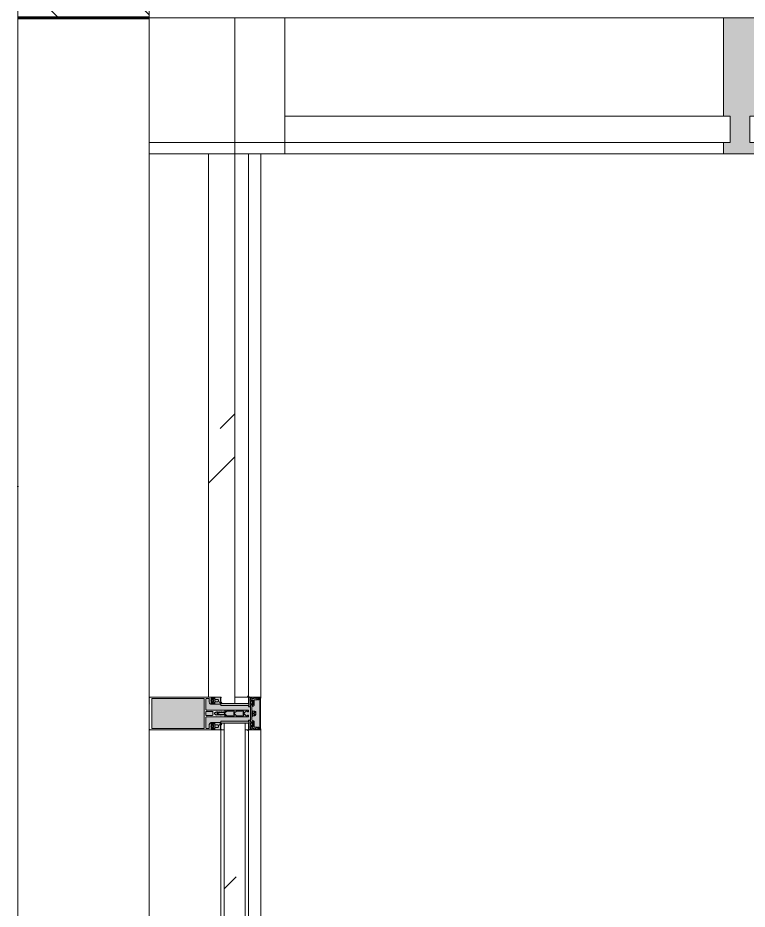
# Model space of a CAD drawing. Header units: millimetres. Extents: x -592259 to 288321, y -552984 to 293768.
# Drawn here: x 137538 to 138649, y 11187 to 12545 of the extents above; entities that cross this region are included whole.
import ezdxf

# ---------------------------------------------------------------- set-up
doc = ezdxf.new("R2010")
doc.units = ezdxf.units.MM
doc.linetypes.add('ADSK_Линия сетки', pattern=[2500, 2000, -250, 0, -250])
for name, color, linetype, lineweight in [('4.1) Штук. 3.1 вып', 6, 'Continuous', 60), ('A-FLOR-____-OTLN', 250, 'Continuous', 9), ('A-GLAZ-____-MCUT', 250, 'Continuous', 9), ('A-GLAZ-____-OTLN', 250, 'Continuous', 5), ('A-GLAZ-CURT-MCUT', 250, 'Continuous', 9), ('A-GLAZ-CURT-OTLN', 250, 'Continuous', 5), ('A-GLAZ-CWMG-MCUT', 250, 'Continuous', 9), ('A-GLAZ-CWMG-OTLN', 250, 'Continuous', 5), ('A-WALL-____-MCUT', 250, 'Continuous', 13), ('A-WALL-____-PATT', 250, 'Continuous', 13), ('G-XREF-____-OTLN', 250, 'Continuous', 9), ('S-COLS-____-MCUT', 250, 'Continuous', 25), ('S-COLS-____-OTLN', 250, 'Continuous', 9), ('S-GRID-____-OTLN', 250, 'Continuous', 9)]:
    doc.layers.add(name, color=color, linetype=linetype, lineweight=lineweight)

# ---------------------------------------------------------------- blocks, each defined once
blk = doc.blocks.new('Прямоугольный импост - Импост структурный с накладкой - 190мм-36089257-АР1_Маркировочный план 1 этажа С2и3')
at = {"layer": 'A-GLAZ-CWMG-OTLN'}
blk.add_hatch(color=50, dxfattribs=at).paths.add_polyline_path([(15, -17), (-25, -17), (-25, 0), (-15, 0), (-15, 40), (-25, 40), (-25, 190), (25, 190), (25, 40), (15, 40), (15, 0), (25, 0), (25, -17)])
at = {"layer": 'A-GLAZ-CWMG-MCUT', "lineweight": 5}
for p, q in [((-25, 40), (-25, 190)), ((-25, 190), (25, 190)), ((25, 190), (25, 40)), ((-15, 40), (-25, 40)), ((-15, 0), (-15, 40)), ((15, 40), (15, 0)), ((25, 40), (15, 40)), ((-25, -17), (-25, 0)), ((-25, 0), (-15, 0)), ((15, 0), (25, 0)), ((25, 0), (25, -17)), ((25, -17), (-25, -17))]:
    blk.add_line(p, q, dxfattribs=at)
blk = doc.blocks.new('Прямоугольный импост - Импост структурный с накладкой - 190мм-36088468-АР1_Маркировочный план 1 этажа С2и3')
at = {"layer": 'A-GLAZ-CWMG-OTLN'}
for p, q in [((126325, 12545), (125657, 12545)), ((126325, 12338), (125657, 12338))]:
    blk.add_line(p, q, dxfattribs=at)
blk = doc.blocks.new('Системная панель - Стекло - 32мм-36115707-АР1_Маркировочный план 1 этажа С2и3')
at = {"layer": 'A-GLAZ-CURT-OTLN'}
h = blk.add_hatch(dxfattribs=at)
h.set_pattern_fill('FP_110', color=256, style=0, pattern_type=2)
h.set_pattern_definition([(315, (-10867.5, 125680.5), (282.8427, 282.8427), [200, -600]), (315, (-10967.5, 125880.5), (282.8427, 282.8427), [600, -200]), (315, (-11067.5, 125480.5), (282.8427, 282.8427), [200, -600])])
h.paths.add_polyline_path([(-502.5, 16), (-502.5, -16), (502.5, -16), (502.5, 16), (-459.2, 16)])
at = {"layer": 'A-GLAZ-CURT-MCUT', "lineweight": 5}
for p, q in [((502.5, 16), (-502.5, 16)), ((-502.5, 16), (-502.5, -16)), ((502.5, -16), (502.5, 16)), ((-502.5, -16), (502.5, -16))]:
    blk.add_line(p, q, dxfattribs=at)
blk = doc.blocks.new('PNS_Панель прямоугольная3 - Нр_Стекло - 40мм 2-36115708-АР1_Маркировочный план 1 этажа С2и3')
at = {"layer": 'A-GLAZ-____-OTLN'}
h = blk.add_hatch(dxfattribs=at)
h.set_pattern_fill('FP_111', color=256, style=0, pattern_type=2)
h.set_pattern_definition([(315, (-11922.5, 125680.5), (282.8427, 282.8427), [200, -600]), (315, (-12022.5, 125880.5), (282.8427, 282.8427), [600, -200]), (315, (-12122.5, 125480.5), (282.8427, 282.8427), [200, -600])])
h.paths.add_polyline_path([(-522.5, 21), (-522.5, 0), (315.5, 0), (315.5, 40), (-512.5, 40), (-512.5, 21)])
at = {"layer": 'A-GLAZ-____-MCUT', "lineweight": 5}
for p, q in [((-512.5, 40), (315.5, 40)), ((315.5, 0), (-522.5, 0))]:
    blk.add_line(p, q, dxfattribs=at)
at = {"layer": 'A-GLAZ-____-OTLN'}
blk.add_line((-522.5, 0), (522.5, 0), dxfattribs=at)
blk = doc.blocks.new('Прямоугольный импост - Рядовой 50х170-36115697-АР1_Маркировочный план 1 этажа С2и3')
at = {"layer": 'A-GLAZ-CWMG-OTLN'}
for p, q in [((125450, 10475), (125450, 11460)), ((125559.5, 11460), (125564.5, 11460)), ((125559.5, 10475), (125559.5, 11460)), ((125596.5, 11460), (125601.5, 11460)), ((125601.5, 10475), (125601.5, 11460)), ((125620, 10475), (125620, 11460)), ((125564.5, 10475), (125559.5, 10475)), ((125601.5, 10475), (125596.5, 10475))]:
    blk.add_line(p, q, dxfattribs=at)
blk = doc.blocks.new('Прямоугольный импост - Рядовой 50х170-36115698-АР1_Маркировочный план 1 этажа С2и3')
at = {"layer": 'A-GLAZ-CWMG-OTLN'}
for p, q in [((125450, 11510), (125450, 12338)), ((125601.5, 11510), (125601.5, 12338)), ((125620, 11510), (125620, 12338)), ((125601.5, 11510), (125580.5, 11510))]:
    blk.add_line(p, q, dxfattribs=at)
blk = doc.blocks.new('Прямоугольный импост - 170_dwg-V84-АР1_Маркировочный план 1 этажа С2и3')
at = {"layer": 'G-XREF-____-OTLN'}
for p, q in [((227998.7, 195492.5), (227999.1, 195492.4)), ((228024.5, 195492.5), (228024.2, 195492.4)), ((228009.4, 195484.5), (228013.9, 195484.5)), ((228010.4, 195484.5), (228010.4, 195486.8)), ((228012.9, 195484.5), (228012.9, 195486.8))]:
    blk.add_line(p, q, dxfattribs=at)
at = {"layer": 'G-XREF-____-OTLN', "flags": 128}
for points in [[(227987.6, 195646.7), (227987.4, 195646.5), (227987.1, 195646.2), (227986.9, 195646), (227986.6, 195645.7)], [(227986.6, 195645.7), (227986.6, 195621), (227986.6, 195596.2), (227986.6, 195571.5), (227986.6, 195546.7)], [(228035.6, 195646.7), (228023.6, 195646.7), (228011.6, 195646.7), (227999.6, 195646.7), (227987.6, 195646.7)], [(227988.6, 195563), (227988.6, 195582.9), (227988.6, 195602.9), (227988.6, 195622.8), (227988.6, 195642.7)], [(227988.6, 195642.7), (228000.1, 195642.7), (228011.6, 195642.7), (228023.1, 195642.7), (228034.6, 195642.7)], [(228034.6, 195642.7), (228034.6, 195622.8), (228034.6, 195602.9), (228034.6, 195582.9), (228034.6, 195563)], [(228036.6, 195645.7), (228036.4, 195646), (228036.1, 195646.2), (228035.9, 195646.5), (228035.6, 195646.7)], [(228036.6, 195546.7), (228036.6, 195571.5), (228036.6, 195596.2), (228036.6, 195621), (228036.6, 195645.7)], [(228034.6, 195563), (228023.1, 195563), (228011.6, 195563), (228000.1, 195563), (227988.6, 195563)], [(227988.6, 195559.7), (227988.9, 195560), (227989.1, 195560.2), (227989.4, 195560.5), (227989.6, 195560.7)], [(227988.6, 195555.7), (227988.6, 195556.7), (227988.6, 195557.7), (227988.6, 195558.7), (227988.6, 195559.7)], [(227989.6, 195560.7), (227993.6, 195560.7), (227997.6, 195560.7), (228001.6, 195560.7), (228005.6, 195560.7)], [(228005.6, 195560.7), (228005.9, 195560.5), (228006.1, 195560.2), (228006.4, 195560), (228006.6, 195559.7)], [(228006.6, 195559.7), (228006.6, 195552.3), (228006.6, 195544.9), (228006.6, 195537.4), (228006.6, 195530)], [(228008.6, 195560.4), (228008.7, 195560.5), (228008.8, 195560.6), (228008.9, 195560.6), (228008.9, 195560.7)], [(228008.6, 195550.3), (228008.6, 195552.8), (228008.6, 195555.4), (228008.6, 195557.9), (228008.6, 195560.4)], [(228008.9, 195560.7), (228010.3, 195560.7), (228011.6, 195560.7), (228013, 195560.7), (228014.3, 195560.7)], [(228014.3, 195560.7), (228014.4, 195560.6), (228014.5, 195560.6), (228014.6, 195560.5), (228014.6, 195560.4)], [(228014.6, 195560.4), (228014.6, 195557.9), (228014.6, 195555.4), (228014.6, 195552.8), (228014.6, 195550.3)], [(228016.6, 195559.7), (228016.9, 195560), (228017.1, 195560.2), (228017.4, 195560.5), (228017.6, 195560.7)], [(228016.6, 195530), (228016.6, 195537.4), (228016.6, 195544.9), (228016.6, 195552.3), (228016.6, 195559.7)], [(228017.6, 195560.7), (228021.6, 195560.7), (228025.6, 195560.7), (228029.6, 195560.7), (228033.6, 195560.7)], [(228033.6, 195560.7), (228033.9, 195560.5), (228034.1, 195560.2), (228034.4, 195560), (228034.6, 195559.7)], [(228034.6, 195559.7), (228034.6, 195558.7), (228034.6, 195557.7), (228034.6, 195556.7), (228034.6, 195555.7)], [(227986.6, 195546.7), (227987.1, 195546.7), (227987.6, 195546.7), (227988.1, 195546.7), (227988.6, 195546.7)], [(227988.1, 195547.7), (227988.1, 195549), (227988.1, 195550.2), (227988.1, 195551.5), (227988.1, 195552.7)], [(227988.1, 195552.7), (227989.1, 195552.7), (227990, 195552.7), (227990.9, 195552.7), (227991.8, 195552.7)], [(227989.1, 195547.7), (227988.9, 195547.7), (227988.6, 195547.7), (227988.4, 195547.7), (227988.1, 195547.7)], [(227989.6, 195555.5), (227989.4, 195555.6), (227989.1, 195555.6), (227988.9, 195555.7), (227988.6, 195555.7)], [(227988.6, 195546.7), (227988.8, 195546.8), (227988.9, 195547), (227989, 195547.1), (227989.1, 195547.2)], [(227989.1, 195547.2), (227989.1, 195547.3), (227989.1, 195547.5), (227989.1, 195547.6), (227989.1, 195547.7)], [(227989.9, 195555.7), (227989.8, 195555.7), (227989.7, 195555.6), (227989.7, 195555.6), (227989.6, 195555.5)], [(227994.4, 195555.7), (227993.3, 195555.7), (227992.2, 195555.7), (227991, 195555.7), (227989.9, 195555.7)], [(227991.8, 195552.7), (227991.9, 195552.8), (227992, 195552.9), (227992.1, 195552.9), (227992.1, 195553)], [(227992.1, 195553), (227992.2, 195552.9), (227992.3, 195552.9), (227992.4, 195552.8), (227992.4, 195552.7)], [(227992.4, 195552.7), (227993.4, 195552.7), (227994.3, 195552.7), (227995.2, 195552.7), (227996.1, 195552.7)], [(227994.6, 195555.7), (227994.6, 195555.7), (227994.5, 195555.7), (227994.5, 195555.7), (227994.4, 195555.7)], [(227997, 195553.9), (227996.4, 195554.3), (227995.8, 195554.8), (227995.2, 195555.2), (227994.6, 195555.7)], [(227996.1, 195547.7), (227995.9, 195547.7), (227995.6, 195547.7), (227995.4, 195547.7), (227995.1, 195547.7)], [(227995.1, 195547.7), (227995.1, 195547.6), (227995.1, 195547.5), (227995.1, 195547.3), (227995.1, 195547.2)], [(227995.1, 195547.2), (227995.3, 195547.1), (227995.4, 195547), (227995.5, 195546.8), (227995.6, 195546.7)], [(227995.6, 195546.7), (227996.1, 195546.7), (227996.6, 195546.7), (227997.1, 195546.7), (227997.6, 195546.7)], [(227996.1, 195552.7), (227996.1, 195551.5), (227996.1, 195550.2), (227996.1, 195549), (227996.1, 195547.7)], [(227997.6, 195552.7), (227997.5, 195553), (227997.3, 195553.3), (227997.2, 195553.6), (227997, 195553.9)], [(227997.6, 195546.7), (227997.6, 195548.2), (227997.6, 195549.7), (227997.6, 195551.2), (227997.6, 195552.7)], [(228008.9, 195550), (228008.9, 195550.1), (228008.8, 195550.2), (228008.7, 195550.2), (228008.6, 195550.3)], [(228014.3, 195550), (228013, 195550), (228011.6, 195550), (228010.3, 195550), (228008.9, 195550)], [(228009.1, 195545.1), (228009.3, 195545.2), (228009.4, 195545.3), (228009.6, 195545.4), (228009.8, 195545.5)], [(228009.6, 195544.8), (228009.5, 195544.9), (228009.4, 195545), (228009.3, 195545), (228009.1, 195545.1)], [(228009.6, 195543.6), (228009.6, 195543.9), (228009.6, 195544.2), (228009.6, 195544.5), (228009.6, 195544.8)], [(228009.8, 195545.5), (228010, 195545.9), (228010.3, 195546.3), (228010.5, 195546.8), (228010.8, 195547.2)], [(228010.8, 195547.2), (228011.2, 195547.2), (228011.6, 195547.2), (228012.1, 195547.2), (228012.5, 195547.2)], [(228012.5, 195547.2), (228012.8, 195546.7), (228013.1, 195546.2), (228013.3, 195545.7), (228013.6, 195545.2)], [(228013.6, 195545.2), (228013.6, 195545.1), (228013.6, 195544.9), (228013.6, 195544.7), (228013.6, 195544.5)], [(228013.6, 195544.5), (228013.8, 195544.4), (228013.9, 195544.4), (228014, 195544.3), (228014.1, 195544.2)], [(228014.6, 195550.3), (228014.6, 195550.2), (228014.5, 195550.2), (228014.4, 195550.1), (228014.3, 195550)], [(228026.2, 195553.9), (228026.1, 195553.6), (228025.9, 195553.3), (228025.8, 195553), (228025.6, 195552.7)], [(228025.6, 195552.7), (228025.6, 195551.2), (228025.6, 195549.7), (228025.6, 195548.2), (228025.6, 195546.7)], [(228025.6, 195546.7), (228026.1, 195546.7), (228026.6, 195546.7), (228027.1, 195546.7), (228027.6, 195546.7)], [(228028.7, 195555.7), (228028, 195555.2), (228027.4, 195554.8), (228026.8, 195554.3), (228026.2, 195553.9)], [(228027.1, 195547.7), (228027.1, 195549), (228027.1, 195550.2), (228027.1, 195551.5), (228027.1, 195552.7)], [(228027.1, 195552.7), (228028.1, 195552.7), (228029, 195552.7), (228029.9, 195552.7), (228030.8, 195552.7)], [(228028.1, 195547.7), (228027.9, 195547.7), (228027.6, 195547.7), (228027.4, 195547.7), (228027.1, 195547.7)], [(228027.6, 195546.7), (228027.8, 195546.8), (228027.9, 195547), (228028, 195547.1), (228028.1, 195547.2)], [(228028.1, 195547.2), (228028.1, 195547.3), (228028.1, 195547.5), (228028.1, 195547.6), (228028.1, 195547.7)], [(228028.8, 195555.7), (228028.8, 195555.7), (228028.7, 195555.7), (228028.7, 195555.7), (228028.7, 195555.7)], [(228033.4, 195555.7), (228032.2, 195555.7), (228031.1, 195555.7), (228030, 195555.7), (228028.8, 195555.7)], [(228030.8, 195552.7), (228030.9, 195552.8), (228031, 195552.9), (228031.1, 195552.9), (228031.1, 195553)], [(228031.1, 195553), (228031.2, 195552.9), (228031.3, 195552.9), (228031.4, 195552.8), (228031.4, 195552.7)], [(228031.4, 195552.7), (228032.4, 195552.7), (228033.3, 195552.7), (228034.2, 195552.7), (228035.1, 195552.7)], [(228033.7, 195555.5), (228033.6, 195555.6), (228033.5, 195555.6), (228033.5, 195555.7), (228033.4, 195555.7)], [(228034.6, 195555.7), (228034.4, 195555.7), (228034.1, 195555.6), (228033.9, 195555.6), (228033.7, 195555.5)], [(228035.1, 195547.7), (228034.9, 195547.7), (228034.6, 195547.7), (228034.4, 195547.7), (228034.1, 195547.7)], [(228034.1, 195547.7), (228034.1, 195547.6), (228034.1, 195547.5), (228034.1, 195547.3), (228034.1, 195547.2)], [(228034.1, 195547.2), (228034.3, 195547.1), (228034.4, 195547), (228034.5, 195546.8), (228034.6, 195546.7)], [(228034.6, 195546.7), (228035.1, 195546.7), (228035.6, 195546.7), (228036.1, 195546.7), (228036.6, 195546.7)], [(228035.1, 195552.7), (228035.1, 195551.5), (228035.1, 195550.2), (228035.1, 195549), (228035.1, 195547.7)], [(227999.6, 195495.5), (227999.6, 195537.5), (227986.6, 195537.5)], [(228009.1, 195543.3), (228009.3, 195543.4), (228009.4, 195543.5), (228009.5, 195543.5), (228009.6, 195543.6)], [(228009.6, 195543), (228009.5, 195543.1), (228009.4, 195543.2), (228009.3, 195543.2), (228009.1, 195543.3)], [(228009.1, 195541.5), (228009.3, 195541.6), (228009.4, 195541.7), (228009.5, 195541.7), (228009.6, 195541.8)], [(228009.6, 195541.2), (228009.5, 195541.3), (228009.4, 195541.4), (228009.3, 195541.4), (228009.1, 195541.5)], [(228009.1, 195539.7), (228009.3, 195539.8), (228009.4, 195539.9), (228009.5, 195539.9), (228009.6, 195540)], [(228009.6, 195539.4), (228009.5, 195539.5), (228009.4, 195539.6), (228009.3, 195539.6), (228009.1, 195539.7)], [(228009.1, 195537.9), (228009.3, 195538), (228009.4, 195538.1), (228009.5, 195538.1), (228009.6, 195538.2)], [(228009.6, 195537.6), (228009.5, 195537.7), (228009.4, 195537.8), (228009.3, 195537.8), (228009.1, 195537.9)], [(228009.1, 195536.1), (228009.3, 195536.2), (228009.4, 195536.3), (228009.5, 195536.3), (228009.6, 195536.4)], [(228009.6, 195535.8), (228009.5, 195535.9), (228009.4, 195536), (228009.3, 195536), (228009.1, 195536.1)], [(228009.1, 195534.3), (228009.3, 195534.4), (228009.4, 195534.5), (228009.5, 195534.5), (228009.6, 195534.6)], [(228009.6, 195534), (228009.5, 195534.1), (228009.4, 195534.2), (228009.3, 195534.2), (228009.1, 195534.3)], [(228009.1, 195532.5), (228009.3, 195532.6), (228009.4, 195532.7), (228009.5, 195532.7), (228009.6, 195532.8)], [(228009.6, 195532.2), (228009.5, 195532.3), (228009.4, 195532.4), (228009.3, 195532.4), (228009.1, 195532.5)], [(228009.1, 195530.7), (228009.3, 195530.8), (228009.4, 195530.9), (228009.5, 195530.9), (228009.6, 195531)], [(228009.6, 195541.8), (228009.6, 195542.1), (228009.6, 195542.4), (228009.6, 195542.7), (228009.6, 195543)], [(228009.6, 195540), (228009.6, 195540.3), (228009.6, 195540.6), (228009.6, 195540.9), (228009.6, 195541.2)], [(228009.6, 195538.2), (228009.6, 195538.5), (228009.6, 195538.8), (228009.6, 195539.1), (228009.6, 195539.4)], [(228009.6, 195536.4), (228009.6, 195536.7), (228009.6, 195537), (228009.6, 195537.3), (228009.6, 195537.6)], [(228009.6, 195534.6), (228009.6, 195534.9), (228009.6, 195535.2), (228009.6, 195535.5), (228009.6, 195535.8)], [(228009.6, 195532.8), (228009.6, 195533.1), (228009.6, 195533.4), (228009.6, 195533.7), (228009.6, 195534)], [(228009.6, 195531), (228009.6, 195531.3), (228009.6, 195531.6), (228009.6, 195531.9), (228009.6, 195532.2)], [(228014.1, 195544.2), (228014, 195544.1), (228013.9, 195544.1), (228013.8, 195544), (228013.6, 195543.9)], [(228013.6, 195543.9), (228013.6, 195543.6), (228013.6, 195543.3), (228013.6, 195543), (228013.6, 195542.7)], [(228013.6, 195542.7), (228013.8, 195542.6), (228013.9, 195542.6), (228014, 195542.5), (228014.1, 195542.4)], [(228014.1, 195542.4), (228014, 195542.3), (228013.9, 195542.3), (228013.8, 195542.2), (228013.6, 195542.1)], [(228013.6, 195542.1), (228013.6, 195541.8), (228013.6, 195541.5), (228013.6, 195541.2), (228013.6, 195540.9)], [(228013.6, 195540.9), (228013.8, 195540.8), (228013.9, 195540.8), (228014, 195540.7), (228014.1, 195540.6)], [(228014.1, 195540.6), (228014, 195540.5), (228013.9, 195540.5), (228013.8, 195540.4), (228013.6, 195540.3)], [(228013.6, 195540.3), (228013.6, 195540), (228013.6, 195539.7), (228013.6, 195539.4), (228013.6, 195539.1)], [(228013.6, 195539.1), (228013.8, 195539), (228013.9, 195539), (228014, 195538.9), (228014.1, 195538.8)], [(228014.1, 195538.8), (228014, 195538.7), (228013.9, 195538.7), (228013.8, 195538.6), (228013.6, 195538.5)], [(228013.6, 195538.5), (228013.6, 195538.2), (228013.6, 195537.9), (228013.6, 195537.6), (228013.6, 195537.3)], [(228013.6, 195537.3), (228013.8, 195537.2), (228013.9, 195537.2), (228014, 195537.1), (228014.1, 195537)], [(228014.1, 195537), (228014, 195536.9), (228013.9, 195536.9), (228013.8, 195536.8), (228013.6, 195536.7)], [(228013.6, 195536.7), (228013.6, 195536.4), (228013.6, 195536.1), (228013.6, 195535.8), (228013.6, 195535.5)], [(228013.6, 195535.5), (228013.8, 195535.4), (228013.9, 195535.4), (228014, 195535.3), (228014.1, 195535.2)], [(228014.1, 195535.2), (228014, 195535.1), (228013.9, 195535.1), (228013.8, 195535), (228013.6, 195534.9)], [(228013.6, 195534.9), (228013.6, 195534.6), (228013.6, 195534.3), (228013.6, 195534), (228013.6, 195533.7)], [(228013.6, 195533.7), (228013.8, 195533.6), (228013.9, 195533.6), (228014, 195533.5), (228014.1, 195533.4)], [(228014.1, 195533.4), (228014, 195533.3), (228013.9, 195533.3), (228013.8, 195533.2), (228013.6, 195533.1)], [(228013.6, 195533.1), (228013.6, 195532.8), (228013.6, 195532.5), (228013.6, 195532.2), (228013.6, 195531.9)], [(228013.6, 195531.9), (228013.8, 195531.8), (228013.9, 195531.8), (228014, 195531.7), (228014.1, 195531.6)], [(228014.1, 195531.6), (228014.1, 195531.4), (228014.1, 195531.2), (228014.1, 195530.9), (228014.1, 195530.7)], [(228036.6, 195537.5), (228023.6, 195537.5), (228023.6, 195495.5)], [(228006.6, 195530), (228006.7, 195529.9), (228006.8, 195529.9), (228006.9, 195529.8), (228006.9, 195529.7)], [(228006.9, 195529.7), (228007.2, 195529.7), (228007.5, 195529.7), (228007.8, 195529.7), (228008.1, 195529.7)], [(228008.1, 195529.7), (228008.4, 195530), (228008.6, 195530.2), (228008.9, 195530.5), (228009.1, 195530.7)], [(228014.1, 195530.7), (228014.4, 195530.5), (228014.6, 195530.2), (228014.9, 195530), (228015.1, 195529.7)], [(228015.1, 195529.7), (228015.4, 195529.7), (228015.7, 195529.7), (228016, 195529.7), (228016.3, 195529.7)], [(228016.3, 195529.7), (228016.4, 195529.8), (228016.5, 195529.9), (228016.6, 195529.9), (228016.6, 195530)], [(227989.4, 195495.5), (227988.9, 195495.5), (227988.4, 195494.5), (227987.9, 195494.5), (227985.8, 195497), (227985.4, 195496.6), (227986.6, 195492.9), (227986.6, 195492.8), (227987, 195492.4), (227990.8, 195492.4), (227991.1, 195492.5), (227991.8, 195492.3), (227991.8, 195491.1), (227991.6, 195490.9), (227991.4, 195490.9), (227991.3, 195490.5), (227992.5, 195489.3), (227992.9, 195489.2), (227997, 195489.2), (227997.4, 195489.3), (227998.6, 195490.5), (227998.4, 195490.9), (227998.2, 195490.9), (227998, 195491.1), (227998, 195492.3)], [(227987.4, 195492.4), (227987.2, 195492.3), (227987, 195492.3), (227986.8, 195492.2), (227986.6, 195492.2)], [(227986.6, 195492.2), (227986.6, 195488.8), (227986.6, 195485.4), (227986.6, 195482), (227986.6, 195478.6)], [(227989, 195489.3), (227988.6, 195490), (227988.2, 195490.8), (227987.8, 195491.6), (227987.4, 195492.4)], [(227987.9, 195492.4), (227987.9, 195492.3), (227987.8, 195492.2), (227987.7, 195492.1), (227987.7, 195491.9)], [(227987.7, 195491.9), (227988, 195491.2), (227988.4, 195490.5), (227988.7, 195489.8), (227989.1, 195489)], [(227991.4, 195492.4), (227990.6, 195492.4), (227989.7, 195492.4), (227988.8, 195492.4), (227987.9, 195492.4)], [(228001.3, 195492.4), (228001.6, 195492.7), (228001.6, 195495.1), (228001.6, 195495.3), (228001.4, 195495.5), (228000.9, 195495.5), (228000.4, 195494.8), (227999.9, 195494.8), (227999.4, 195495.5), (227998.9, 195495.5), (227998.4, 195494.8), (227997.9, 195494.8), (227997.4, 195495.5), (227996.9, 195495.5), (227996.4, 195494.8), (227995.9, 195494.8), (227995.4, 195495.5), (227994.9, 195495.5), (227994.4, 195494.8), (227993.9, 195494.8), (227993.4, 195495.5), (227992.9, 195495.5), (227992.4, 195494.8), (227991.9, 195494.8), (227991.4, 195495.5), (227990.9, 195495.5), (227990.4, 195494.8), (227989.9, 195494.8), (227989.4, 195495.5)], [(227990.9, 195489.7), (227990.9, 195490.1), (227990.9, 195490.5), (227990.9, 195490.9), (227990.9, 195491.4)], [(227990.9, 195491.4), (227991.2, 195491.4), (227991.4, 195491.4), (227991.7, 195491.4), (227991.9, 195491.4)], [(227991.9, 195491.9), (227991.8, 195492), (227991.7, 195492.1), (227991.6, 195492.2), (227991.4, 195492.4)], [(227991.9, 195491.4), (227991.9, 195491.5), (227991.9, 195491.6), (227991.9, 195491.7), (227991.9, 195491.9)], [(227998.4, 195492.4), (227998.3, 195492.2), (227998.2, 195492.1), (227998.1, 195492), (227997.9, 195491.9)], [(227997.9, 195491.9), (227997.9, 195491.7), (227997.9, 195491.6), (227997.9, 195491.5), (227997.9, 195491.4)], [(227997.9, 195491.4), (227998.2, 195491.4), (227998.4, 195491.4), (227998.7, 195491.4), (227998.9, 195491.4)], [(228024.8, 195492.4), (228018.2, 195492.4), (228011.6, 195492.4), (228005, 195492.4), (227998.4, 195492.4)], [(227998.9, 195491.4), (227998.9, 195490.8), (227998.9, 195490.2), (227998.9, 195489.6), (227998.9, 195489)], [(228000.4, 195489.4), (228000.7, 195489.6), (228000.9, 195489.9), (228001.2, 195490.1), (228001.4, 195490.4)], [(228001.4, 195490.4), (228003.9, 195490.4), (228006.4, 195490.4), (228008.9, 195490.4), (228011.3, 195490.4)], [(228011.3, 195490.4), (228011.4, 195490.4), (228011.5, 195490.5), (228011.6, 195490.6), (228011.6, 195490.7)], [(228011.6, 195490.7), (228011.7, 195490.6), (228011.8, 195490.5), (228011.9, 195490.4), (228011.9, 195490.4)], [(228011.9, 195490.4), (228014.4, 195490.4), (228016.9, 195490.4), (228019.4, 195490.4), (228021.8, 195490.4)], [(228021.9, 195492.4), (228021.6, 195492.7), (228021.6, 195495.1), (228021.7, 195495.3), (228021.9, 195495.5), (228022.4, 195495.5), (228022.9, 195494.8), (228023.4, 195494.8), (228023.9, 195495.5), (228024.4, 195495.5), (228024.9, 195494.8), (228025.4, 195494.8), (228025.9, 195495.5), (228026.4, 195495.5), (228026.9, 195494.8), (228027.4, 195494.8), (228027.9, 195495.5), (228028.4, 195495.5), (228028.9, 195494.8), (228029.4, 195494.8), (228029.9, 195495.5), (228030.4, 195495.5), (228030.9, 195494.8), (228031.4, 195494.8), (228031.9, 195495.5), (228032.4, 195495.5), (228032.9, 195494.8), (228033.4, 195494.8), (228033.9, 195495.5)], [(228021.8, 195490.4), (228022.1, 195490.1), (228022.3, 195489.9), (228022.6, 195489.6), (228022.8, 195489.4)], [(228024.3, 195489), (228024.3, 195489.6), (228024.3, 195490.2), (228024.3, 195490.8), (228024.3, 195491.4)], [(228024.3, 195491.4), (228024.6, 195491.4), (228024.8, 195491.4), (228025.1, 195491.4), (228025.3, 195491.4)], [(228033.9, 195495.5), (228034.4, 195495.5), (228034.9, 195494.5), (228035.4, 195494.5), (228037.4, 195497), (228037.9, 195496.6), (228036.6, 195492.9), (228036.6, 195492.8), (228036.2, 195492.4), (228032.5, 195492.4), (228032.1, 195492.5), (228031.4, 195492.3), (228031.4, 195491.1), (228031.6, 195490.9), (228031.8, 195490.9), (228032, 195490.5), (228030.8, 195489.3), (228030.4, 195489.2), (228026.3, 195489.2), (228025.9, 195489.3), (228024.7, 195490.5), (228024.8, 195490.9), (228025, 195490.9), (228025.2, 195491.1), (228025.2, 195492.3)], [(228025.3, 195491.9), (228025.2, 195492), (228025.1, 195492.1), (228025, 195492.2), (228024.8, 195492.4)], [(228025.3, 195491.4), (228025.3, 195491.5), (228025.3, 195491.6), (228025.3, 195491.7), (228025.3, 195491.9)], [(228031.8, 195492.4), (228031.7, 195492.2), (228031.6, 195492.1), (228031.5, 195492), (228031.3, 195491.9)], [(228031.3, 195491.9), (228031.3, 195491.7), (228031.3, 195491.6), (228031.3, 195491.5), (228031.3, 195491.4)], [(228031.3, 195491.4), (228031.6, 195491.4), (228031.8, 195491.4), (228032.1, 195491.4), (228032.3, 195491.4)], [(228035.3, 195492.4), (228034.5, 195492.4), (228033.6, 195492.4), (228032.7, 195492.4), (228031.8, 195492.4)], [(228032.3, 195491.4), (228032.3, 195490.9), (228032.3, 195490.5), (228032.3, 195490.1), (228032.3, 195489.7)], [(228035.9, 195492.4), (228035.5, 195491.6), (228035, 195490.8), (228034.6, 195490), (228034.2, 195489.3)], [(228034.2, 195489), (228034.6, 195489.8), (228034.9, 195490.5), (228035.3, 195491.2), (228035.6, 195491.9)], [(228035.6, 195491.9), (228035.5, 195492.1), (228035.5, 195492.2), (228035.4, 195492.3), (228035.3, 195492.4)], [(228036.6, 195492.2), (228036.4, 195492.2), (228036.3, 195492.3), (228036.1, 195492.3), (228035.9, 195492.4)], [(228036.6, 195478.6), (228036.6, 195482), (228036.6, 195485.4), (228036.6, 195488.8), (228036.6, 195492.2)], [(227986.6, 195478.6), (227987, 195478.2), (227987.4, 195477.8), (227987.8, 195477.5), (227988.1, 195477.1)], [(227987.9, 195487.2), (227988.2, 195487.5), (227988.4, 195487.8), (227988.7, 195488.1), (227988.9, 195488.4)], [(227987.9, 195481.7), (227987.9, 195483.1), (227987.9, 195484.4), (227987.9, 195485.8), (227987.9, 195487.2)], [(227988.2, 195481.4), (227988.2, 195481.5), (227988.1, 195481.5), (227988, 195481.6), (227987.9, 195481.7)], [(227987.9, 195479.8), (227988, 195479.9), (227988.1, 195479.9), (227988.2, 195480), (227988.2, 195480.1)], [(227987.9, 195478.7), (227987.9, 195479), (227987.9, 195479.2), (227987.9, 195479.5), (227987.9, 195479.8)], [(227988.2, 195478.4), (227988.2, 195478.5), (227988.1, 195478.5), (227988, 195478.6), (227987.9, 195478.7)], [(227988.1, 195477.1), (227999.9, 195477.1), (228011.6, 195477.1), (228023.4, 195477.1), (228035.1, 195477.1)], [(227989, 195488.2), (227988.8, 195487.9), (227988.6, 195487.6), (227988.4, 195487.3), (227988.2, 195487)], [(227988.2, 195487), (227988.2, 195487), (227988.2, 195486.9), (227988.2, 195486.8), (227988.2, 195486.8)], [(227988.2, 195486.8), (227988.6, 195485.6), (227989.1, 195484.5), (227989.5, 195483.3), (227990, 195482.2)], [(227990.6, 195481.4), (227990, 195481.4), (227989.4, 195481.4), (227988.8, 195481.4), (227988.2, 195481.4)], [(227988.2, 195480.1), (227988.8, 195480.1), (227989.4, 195480.1), (227990, 195480.1), (227990.6, 195480.1)], [(228035, 195478.4), (228023.3, 195478.4), (228011.6, 195478.4), (227999.9, 195478.4), (227988.2, 195478.4)], [(227988.9, 195488.4), (227989, 195488.6), (227989, 195488.8), (227989, 195489), (227989, 195489.3)], [(227989.1, 195489), (227989, 195488.8), (227989, 195488.6), (227989, 195488.4), (227989, 195488.2)], [(227990, 195482.2), (227990.2, 195482.2), (227990.4, 195482.3), (227990.7, 195482.3), (227990.9, 195482.4)], [(227990.9, 195481.1), (227990.9, 195481.2), (227990.8, 195481.2), (227990.7, 195481.3), (227990.6, 195481.4)], [(227990.6, 195480.1), (227990.7, 195480.2), (227990.8, 195480.2), (227990.9, 195480.3), (227990.9, 195480.4)], [(227991.9, 195488.7), (227991.7, 195488.9), (227991.4, 195489.2), (227991.2, 195489.4), (227990.9, 195489.7)], [(227990.9, 195486.7), (227991.1, 195486.8), (227991.2, 195486.9), (227991.3, 195487), (227991.4, 195487.2)], [(227990.9, 195482.4), (227990.9, 195483.4), (227990.9, 195484.5), (227990.9, 195485.6), (227990.9, 195486.7)], [(227990.9, 195480.4), (227990.9, 195480.6), (227990.9, 195480.7), (227990.9, 195480.9), (227990.9, 195481.1)], [(227991.4, 195487.2), (227993.4, 195487.2), (227995.4, 195487.2), (227997.4, 195487.2), (227999.4, 195487.2)], [(227998.6, 195488.7), (227997, 195488.7), (227995.3, 195488.7), (227993.6, 195488.7), (227991.9, 195488.7)], [(227998.9, 195489), (227998.9, 195488.9), (227998.8, 195488.8), (227998.7, 195488.7), (227998.6, 195488.7)], [(227999.4, 195487.2), (227999.7, 195487.4), (227999.9, 195487.7), (228000.2, 195487.9), (228000.4, 195488.2)], [(228000.4, 195488.2), (228000.4, 195488.5), (228000.4, 195488.8), (228000.4, 195489.1), (228000.4, 195489.4)], [(228015.1, 195485.7), (228015.1, 195489.5), (228008.2, 195489.5), (228008.2, 195485.7)], [(228014.1, 195484.5), (228014.1, 195486.8), (228011.6, 195487.8), (228009.2, 195486.8), (228009.2, 195484.5)], [(228022.8, 195489.4), (228022.8, 195489.1), (228022.8, 195488.8), (228022.8, 195488.5), (228022.8, 195488.2)], [(228022.8, 195488.2), (228023.1, 195487.9), (228023.3, 195487.7), (228023.6, 195487.4), (228023.8, 195487.2)], [(228023.8, 195487.2), (228025.8, 195487.2), (228027.8, 195487.2), (228029.8, 195487.2), (228031.8, 195487.2)], [(228024.6, 195488.7), (228024.6, 195488.7), (228024.5, 195488.8), (228024.4, 195488.9), (228024.3, 195489)], [(228031.3, 195488.7), (228029.7, 195488.7), (228028, 195488.7), (228026.3, 195488.7), (228024.6, 195488.7)], [(228032.3, 195489.7), (228032.1, 195489.4), (228031.8, 195489.2), (228031.6, 195488.9), (228031.3, 195488.7)], [(228031.8, 195487.2), (228032, 195487), (228032.1, 195486.9), (228032.2, 195486.8), (228032.3, 195486.7)], [(228032.3, 195486.7), (228032.3, 195485.6), (228032.3, 195484.5), (228032.3, 195483.4), (228032.3, 195482.4)], [(228032.3, 195482.4), (228032.6, 195482.3), (228032.8, 195482.3), (228033.1, 195482.2), (228033.3, 195482.2)], [(228032.6, 195481.4), (228032.6, 195481.3), (228032.5, 195481.2), (228032.4, 195481.2), (228032.3, 195481.1)], [(228032.3, 195481.1), (228032.3, 195480.9), (228032.3, 195480.7), (228032.3, 195480.6), (228032.3, 195480.4)], [(228032.3, 195480.4), (228032.4, 195480.3), (228032.5, 195480.2), (228032.6, 195480.2), (228032.6, 195480.1)], [(228035, 195481.4), (228034.4, 195481.4), (228033.8, 195481.4), (228033.2, 195481.4), (228032.6, 195481.4)], [(228032.6, 195480.1), (228033.2, 195480.1), (228033.8, 195480.1), (228034.4, 195480.1), (228035, 195480.1)], [(228033.3, 195482.2), (228033.7, 195483.3), (228034.2, 195484.5), (228034.7, 195485.6), (228035.1, 195486.8)], [(228034.2, 195489.3), (228034.2, 195489), (228034.3, 195488.8), (228034.3, 195488.6), (228034.3, 195488.4)], [(228034.3, 195488.2), (228034.3, 195488.4), (228034.2, 195488.6), (228034.2, 195488.8), (228034.2, 195489)], [(228034.3, 195488.4), (228034.6, 195488.1), (228034.8, 195487.8), (228035.1, 195487.5), (228035.3, 195487.2)], [(228035.1, 195487), (228034.9, 195487.3), (228034.7, 195487.6), (228034.5, 195487.9), (228034.3, 195488.2)], [(228035.3, 195481.7), (228035.3, 195481.6), (228035.2, 195481.5), (228035.1, 195481.5), (228035, 195481.4)], [(228035, 195480.1), (228035.1, 195480), (228035.2, 195479.9), (228035.3, 195479.9), (228035.3, 195479.8)], [(228035.3, 195478.7), (228035.3, 195478.6), (228035.2, 195478.5), (228035.1, 195478.5), (228035, 195478.4)], [(228035.1, 195486.8), (228035.1, 195486.8), (228035.1, 195486.9), (228035.1, 195487), (228035.1, 195487)], [(228035.1, 195477.1), (228035.5, 195477.5), (228035.9, 195477.8), (228036.3, 195478.2), (228036.6, 195478.6)], [(228035.3, 195487.2), (228035.3, 195485.8), (228035.3, 195484.4), (228035.3, 195483.1), (228035.3, 195481.7)], [(228035.3, 195479.8), (228035.3, 195479.5), (228035.3, 195479.2), (228035.3, 195479), (228035.3, 195478.7)]]:
    blk.add_lwpolyline(points, dxfattribs=at)
for points in [[(227994.4, 195539.7), (227996.4, 195538.7), (227996.5, 195538.7), (227997.3, 195538.7), (227997.6, 195539), (227997.6, 195548.5), (227997.4, 195548.7), (227996.3, 195548.7), (227995.9, 195548.6), (227995.2, 195548.8), (227995.2, 195550), (227995.4, 195550.2), (227995.6, 195550.2), (227995.8, 195550.6), (227994.6, 195551.8), (227994.2, 195551.9), (227990.1, 195551.9), (227989.7, 195551.8), (227988.5, 195550.6), (227988.6, 195550.2), (227988.8, 195550.2), (227989, 195550), (227989, 195548.8), (227988.3, 195548.6), (227988, 195548.7), (227986.8, 195548.7), (227986.6, 195548.5), (227986.6, 195537.3), (227987.1, 195537.1), (227988.4, 195538.3), (227988.8, 195538.3), (227989.3, 195537.5), (227989.8, 195537.5), (227990.3, 195538.3), (227990.8, 195538.3), (227991.3, 195537.5), (227991.8, 195537.5), (227992.3, 195538.3), (227992.7, 195538.4), (227994.5, 195537.3), (227995.9, 195536.3), (227996.4, 195537.1), (227994, 195539.2)], [(227993.1, 195541.4), (227994.1, 195542.4), (227994.1, 195546), (227993.1, 195547), (227991.1, 195547), (227990.1, 195546), (227990.1, 195542.4), (227991.1, 195541.4)], [(227990.8, 195550.9), (227990.3, 195550.4), (227990.3, 195549.2), (227990.8, 195548.7), (227993.4, 195548.7), (227993.9, 195549.2), (227993.9, 195550.4), (227993.4, 195550.9)], [(227990.3, 195549.2), (227990.3, 195550.4), (227990.8, 195550.9), (227993.4, 195550.9), (227993.9, 195550.4), (227993.9, 195549.2), (227993.4, 195548.7), (227990.8, 195548.7)], [(228028.9, 195539.7), (228026.9, 195538.7), (228026.7, 195538.7), (228025.9, 195538.7), (228025.6, 195539), (228025.6, 195548.5), (228025.8, 195548.7), (228027, 195548.7), (228027.3, 195548.6), (228028, 195548.8), (228028, 195550), (228027.8, 195550.2), (228027.6, 195550.2), (228027.5, 195550.6), (228028.7, 195551.8), (228029.1, 195551.9), (228033.2, 195551.9), (228033.6, 195551.8), (228034.8, 195550.6), (228034.6, 195550.2), (228034.4, 195550.2), (228034.2, 195550), (228034.2, 195548.8), (228034.9, 195548.6), (228035.3, 195548.7), (228036.4, 195548.7), (228036.6, 195548.5), (228036.6, 195537.3), (228036.1, 195537.1), (228034.9, 195538.3), (228034.4, 195538.3), (228033.9, 195537.5), (228033.4, 195537.5), (228032.9, 195538.3), (228032.4, 195538.3), (228031.9, 195537.5), (228031.4, 195537.5), (228030.9, 195538.3), (228030.6, 195538.4), (228028.8, 195537.3), (228027.4, 195536.3), (228026.9, 195537.1), (228029.2, 195539.2)], [(228030.1, 195541.4), (228029.1, 195542.4), (228029.1, 195546), (228030.1, 195547), (228032.1, 195547), (228033.1, 195546), (228033.1, 195542.4), (228032.1, 195541.4)], [(228032.9, 195549.2), (228032.9, 195550.4), (228032.4, 195550.9), (228029.8, 195550.9), (228029.3, 195550.4), (228029.3, 195549.2), (228029.8, 195548.7), (228032.4, 195548.7)], [(228009.7, 195532.9), (228009.2, 195531.8), (228008.7, 195531.3), (228008.5, 195531.2), (228008.1, 195531.2), (228008.1, 195531.5), (228007.9, 195531.7), (228006.8, 195531.7), (228006.6, 195531.5), (228006.6, 195496.2), (228007.1, 195495.7), (228008.6, 195495.7), (228009.1, 195496.2), (228009.1, 195497), (228008.9, 195497.2), (228008.3, 195497.2), (228008.1, 195497.4), (228008.1, 195499.2), (228008.4, 195499.9), (228010.9, 195502.4), (228012.3, 195502.4), (228014.8, 195499.9), (228015.1, 195499.2), (228015.1, 195497.4), (228014.9, 195497.2), (228014.3, 195497.2), (228014.1, 195497), (228014.1, 195496.2), (228014.6, 195495.7), (228016.1, 195495.7), (228016.6, 195496.2), (228016.6, 195531.5), (228016.4, 195531.7), (228015.3, 195531.7), (228015.1, 195531.5), (228015.1, 195531.2), (228014.7, 195531.2), (228014.6, 195531.3), (228014, 195531.8), (228013.6, 195532.9), (228013.7, 195537.9), (228013.8, 195537.9), (228013.8, 195538.3), (228013.7, 195538.4), (228013.7, 195539.2), (228012.6, 195543), (228012.5, 195543.2), (228010.8, 195543.2), (228010.7, 195543), (228009.6, 195539.2), (228009.6, 195538.4), (228009.4, 195538.3), (228009.4, 195537.9), (228009.6, 195537.9)], [(228009, 195517.1), (228008.1, 195517.5), (228008.1, 195528.2), (228008.4, 195528.9), (228010.9, 195531.4), (228012.3, 195531.4), (228014.8, 195528.9), (228015.1, 195528.2), (228015.1, 195517.5), (228014.3, 195517.1), (228013.4, 195518), (228009.9, 195518)], [(228012.3, 195532.2), (228011, 195532.2), (228010.3, 195532.6), (228010.2, 195537.9), (228011.2, 195542.2), (228012.1, 195542.2), (228013.1, 195537.9), (228013, 195532.6)], [(228008.1, 195513.7), (228008.1, 195503), (228009, 195502.6), (228009.9, 195503.5), (228013.4, 195503.5), (228014.3, 195502.6), (228015.1, 195503), (228015.1, 195513.7), (228014.8, 195514.4), (228012.3, 195516.9), (228010.9, 195516.9), (228008.4, 195514.4)], [(227996.2, 195490.2), (227996.7, 195490.7), (227996.7, 195492), (227996.2, 195492.5), (227993.6, 195492.5), (227993.1, 195492), (227993.1, 195490.7), (227993.6, 195490.2)], [(228007.1, 195489.5), (228007.1, 195490.4), (228015.8, 195490.4), (228015.8, 195489.5)], [(228027, 195490.2), (228026.5, 195490.7), (228026.5, 195492), (228027, 195492.5), (228029.6, 195492.5), (228030.1, 195492), (228030.1, 195490.7), (228029.6, 195490.2)]]:
    blk.add_lwpolyline(points, close=True, dxfattribs=at)
at = {"layer": 'G-XREF-____-OTLN'}
for centre, radius, start, end in [((228009.4, 195485.7), 1.19, 180, 270), ((228009.8, 195485.2), 1.67, 68.4728, 111.5272), ((228011.6, 195481.7), 5.2, 76.3644, 103.6356), ((228013.5, 195485.2), 1.67, 68.4728, 111.5272), ((228013.9, 195485.7), 1.19, 270, 0)]:
    blk.add_arc(centre, radius, start, end, dxfattribs=at)
blk = doc.blocks.new('Прямоугольный импост - 42х50х170h-V85-АР1_Маркировочный план 1 этажа С2и3')
blk.add_blockref('Прямоугольный импост - 170_dwg-V84-АР1_Маркировочный план 1 этажа С2и3', (-228011.6, -195516.5))
blk = doc.blocks.new('Прямоугольный импост - Рядовой 50х170-36115454-АР1_Маркировочный план 1 этажа С2и3')
at = {"layer": 'A-GLAZ-CWMG-OTLN'}
h = blk.add_hatch(color=50, dxfattribs=at)
h.paths.add_polyline_path([(23, -126.2), (25, -130.5), (-25, -130.5), (-24, -127.7), (-23.7, -129.2), (-23, -130.2), (23.8, -129.2)])
h.paths.add_polyline_path([(23, -46.5), (23, -126.2), (-23, -126.2), (-23, -46.5), (20, -46.5)])
h.paths.add_polyline_path([(-25, 39.5), (25, 39.5), (25, 21), (15, 21), (15, -21), (25, -21), (25, -30.2), (23, -42.2), (23, -46.5), (22, -44.2), (2.7, -44.2), (0, -46.5), (-2.7, -44.2), (-22, -44.2), (-23, -44.2), (-23.6, -46.5), (-23.2, -40), (-25, -21), (-15, -21), (-15, 21), (-25, 21), (-25, 39.5)])
h.paths.add_polyline_path([(-23.5, 39.5), (-23.4, 38.2), (23.4, 38.2), (23.4, 39.5), (-23.4, 39.5)])
h.paths.add_polyline_path([(-13.2, 24.2), (-6.6, 24.2), (-10.2, 26.2)])
h.paths.add_polyline_path([(-6.6, 24.2), (0, 24.2), (-2.8, 26.2)])
h.paths.add_polyline_path([(-5, -35.7), (-5, -43.2), (-3, -38.8)])
h.paths.add_polyline_path([(-5, -28.3), (-5, -35.7), (-3.1, -33.5)])
h.paths.add_polyline_path([(-5, -21), (-5, -28.3), (-2.5, -25), (-5, -20.9)])
h.paths.add_polyline_path([(-5, -16), (-5, -20.9), (-2.5, -17.8), (-5, -13.5)])
h.paths.add_polyline_path([(-5, -28.3), (-2.5, -32.9), (-1.4, -29.8), (-3, -28.5)])
h.paths.add_polyline_path([(0, 24.2), (6.6, 24.2), (2.8, 26.2)])
h.paths.add_polyline_path([(5, -20.9), (5, -13.5), (2.5, -16.9)])
h.paths.add_polyline_path([(5, -28.3), (4.9, -21), (3, -24.9)])
h.paths.add_polyline_path([(1.4, -29.7), (3, -32.8), (5, -28.3), (3, -29.1)])
h.paths.add_polyline_path([(3, -33.8), (5, -35.7), (5, -28.3), (3.1, -33.5)])
h.paths.add_polyline_path([(3, -38.8), (5, -43.2), (5, -35.7)])
h.paths.add_polyline_path([(6.6, 24.2), (13.2, 24.2), (10.2, 26.2), (7.3, 24.6)])
at = {"layer": 'A-GLAZ-CWMG-MCUT', "lineweight": 5}
for p, q in [((-25, 21), (-25, 39.5)), ((-25, 39.5), (-23.5, 39.5)), ((23.5, 39.5), (25, 39.5)), ((25, 39.5), (25, 21)), ((-15, 21), (-25, 21)), ((-15, -21), (-15, 21)), ((25, 21), (15, 21)), ((15, 21), (15, -21)), ((-25, -30.2), (-25, -21)), ((-25, -21), (-15, -21)), ((15, -21), (25, -21)), ((25, -21), (25, -30.2)), ((-25, -130.5), (-25, -129.2)), ((25, -130.5), (-25, -130.5)), ((25, -129.2), (25, -130.5))]:
    blk.add_line(p, q, dxfattribs=at)
blk = doc.blocks.new('BSC_Колонна _Прямоугольная1 - 270х270-28018191-АР1_Маркировочный план 1 этажа С2и3')
at = {"layer": 'S-COLS-____-MCUT', "lineweight": 5}
for p, q in [((103.5, 103.5), (-103.5, 103.5)), ((-103.5, 103.5), (-103.5, -103.5)), ((103.5, -103.5), (103.5, 103.5)), ((-103.5, -103.5), (103.5, -103.5))]:
    blk.add_line(p, q, dxfattribs=at)
blk = doc.blocks.new('PNS_Панель прямоугольная - Нр_Металл - 40мм-37707766-АР1_Маркировочный план 1 этажа С2и3')
at = {"layer": 'A-GLAZ-____-MCUT', "lineweight": 5}
for p, q in [((235.5, 0), (-432.5, 0)), ((-432.5, -40), (235.5, -40))]:
    blk.add_line(p, q, dxfattribs=at)
at = {"layer": 'A-GLAZ-____-OTLN'}
blk.add_line((-442.5, 0), (442.5, 0), dxfattribs=at)

msp = doc.modelspace()

# ---------------------------------------------------------------- hatches: boundary and pattern name
at = {"layer": 'A-WALL-____-PATT', "lineweight": 15, "true_color": 0x000000}
h = msp.add_hatch(dxfattribs=at)
h.set_pattern_fill('FP_1', color=18, style=0, pattern_type=2)
h.set_pattern_definition([(135, (12287.91, -0.0006), (-142.5612, -142.5612), []), (135, (12430.48, -0.0006), (-142.5612, -142.5612), [252.016, -50.403, 3.353, -47.05])])
h.paths.add_polyline_path([(137737.9138, 12545), (137737.8919, 15724.9994), (137537.9138, 15724.9994), (137537.9138, 12545)])

# ---------------------------------------------------------------- linework, layer by layer
at = {"layer": '4.1) Штук. 3.1 вып'}
msp.add_lwpolyline([(137537.8919, 12545), (137737.9138, 12545)], dxfattribs=at)
at = {"layer": 'A-FLOR-____-OTLN', "color": 18, "lineweight": 5, "true_color": 0x000000}
msp.add_line((137537.9138, 10425), (137537.9138, 12545), dxfattribs=at)
at = {"layer": 'A-WALL-____-MCUT', "color": 18, "lineweight": 15, "true_color": 0x000000}
for p, q in [((137537.9138, 15724.9994), (137537.9138, 12545)), ((137737.9138, 12545), (137737.9138, 15724.9994)), ((137537.9138, 12545), (137737.9138, 12545))]:
    msp.add_line(p, q, dxfattribs=at)
at = {"layer": 'S-GRID-____-OTLN', "color": 18, "linetype": 'ADSK_Линия сетки', "true_color": 0x000000}
msp.add_line((137537.9138, -2919.5356), (137537.9138, 61063.6538), dxfattribs=at)

# ---------------------------------------------------------------- block references
at = {"layer": 'A-GLAZ-____-MCUT', "color": 18, "lineweight": 5, "true_color": 0x000000}
for name, p, rotation in [('PNS_Панель прямоугольная3 - Нр_Стекло - 40мм 2-36115708-АР1_Маркировочный план 1 этажа С2и3', (137868.4138, 12022.5), 90), ('PNS_Панель прямоугольная - Нр_Металл - 40мм-37707766-АР1_Маркировочный план 1 этажа С2и3', (138180.4084, 12355), 180)]:
    msp.add_blockref(name, p, dxfattribs=dict(at, rotation=rotation))
at = {"layer": 'A-GLAZ-CURT-OTLN', "color": 18, "true_color": 0x000000, "rotation": 90}
msp.add_blockref('Системная панель - Стекло - 32мм-36115707-АР1_Маркировочный план 1 этажа С2и3', (137868.4138, 10967.5), dxfattribs=at)
at = {"layer": 'A-GLAZ-CWMG-OTLN', "color": 18, "true_color": 0x000000}
for name in ['Прямоугольный импост - Импост структурный с накладкой - 190мм-36088468-АР1_Маркировочный план 1 этажа С2и3', 'Прямоугольный импост - Рядовой 50х170-36115698-АР1_Маркировочный план 1 этажа С2и3', 'Прямоугольный импост - Рядовой 50х170-36115697-АР1_Маркировочный план 1 этажа С2и3']:
    msp.add_blockref(name, (12287.9138, -0.0006), dxfattribs=at)
at = {"layer": 'A-GLAZ-CWMG-OTLN', "color": 18, "true_color": 0x000000, "extrusion": (0, 0, -1)}
msp.add_blockref('Прямоугольный импост - Импост структурный с накладкой - 190мм-36089257-АР1_Маркировочный план 1 этажа С2и3', (-138637.9138, 12355), dxfattribs=at)
at = {"layer": 'A-GLAZ-CWMG-OTLN', "color": 18, "true_color": 0x000000, "extrusion": (0, 0, -1), "rotation": 90}
msp.add_blockref('Прямоугольный импост - Рядовой 50х170-36115454-АР1_Маркировочный план 1 этажа С2и3', (-137868.4138, 11485), dxfattribs=at)
at = {"layer": 'A-GLAZ-CWMG-OTLN', "color": 18, "true_color": 0x000000, "rotation": 90}
msp.add_blockref('Прямоугольный импост - 42х50х170h-V85-АР1_Маркировочный план 1 этажа С2и3', (137868.4138, 11485), dxfattribs=at)
at = {"layer": 'S-COLS-____-OTLN', "color": 18, "lineweight": 5, "true_color": 0x000000}
msp.add_blockref('BSC_Колонна _Прямоугольная1 - 270х270-28018191-АР1_Маркировочный план 1 этажа С2и3', (137841.4138, 12441.5), dxfattribs=at)

doc.saveas('drawing.dxf')
